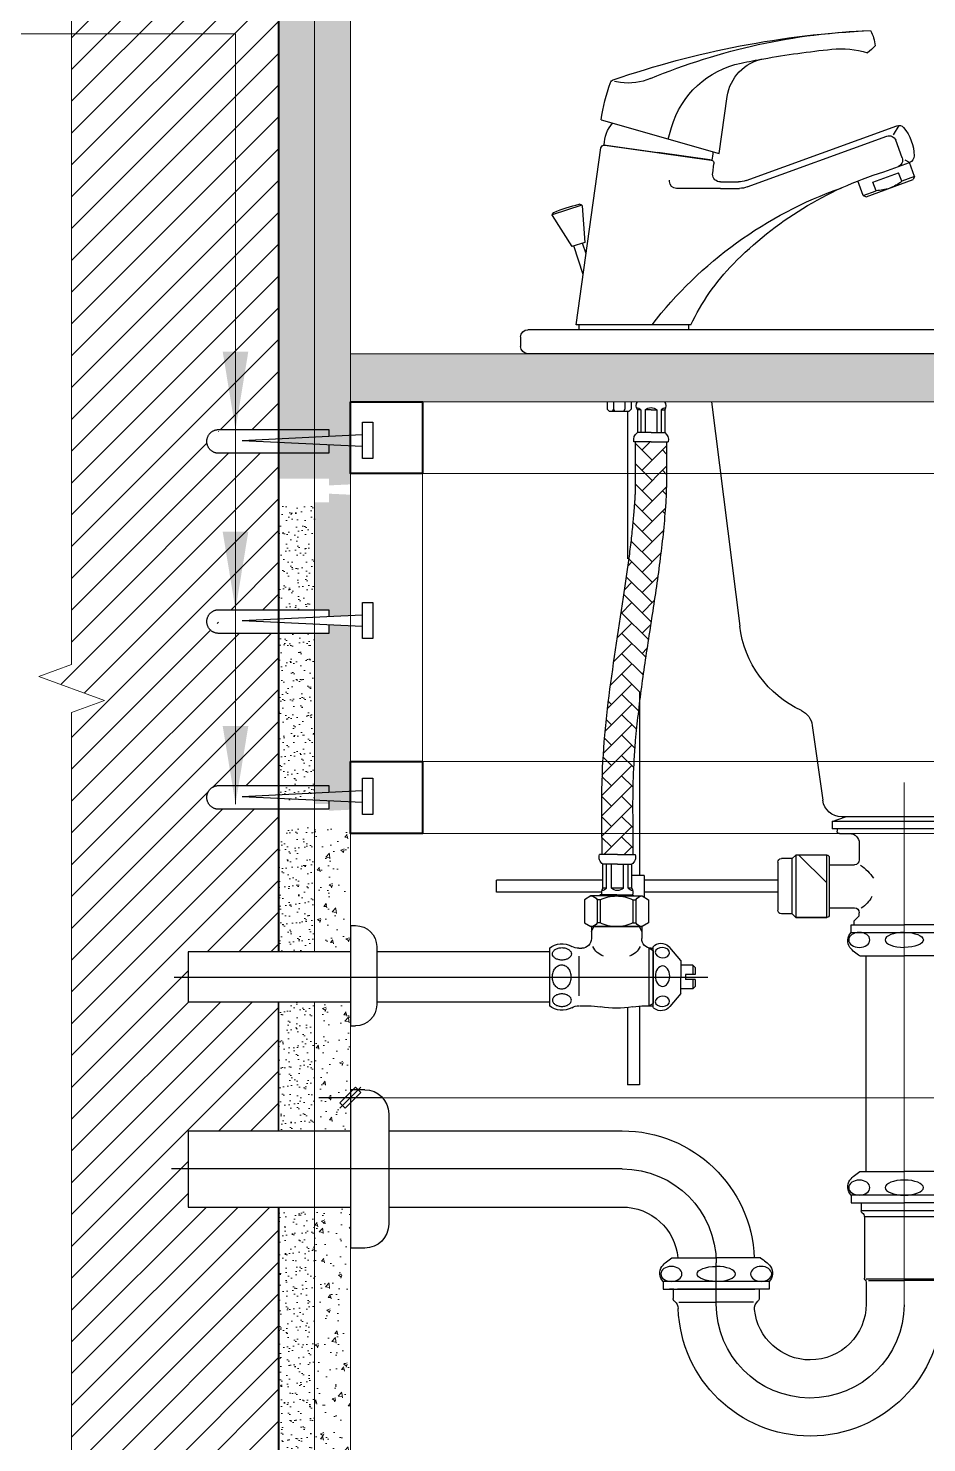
# Model space of a CAD drawing. Header units: millimetres. Extents: x 3293446 to 3468331, y 133678 to 182883.
# Drawn here: x 3459495 to 3461186, y 158085 to 160746 of the extents above; entities that cross this region are included whole.
import ezdxf

# ---------------------------------------------------------------- set-up
doc = ezdxf.new("R2010")
doc.units = ezdxf.units.MM
doc.header["$LTSCALE"] = 600
doc.header["$MEASUREMENT"] = 0
doc.header["$PDMODE"] = 32
doc.linetypes.add('HIDDEN', pattern=[0.375, 0.25, -0.125])
doc.layers.get('0').update_dxf_attribs({"lineweight": 0})
doc.layers.get('Defpoints').update_dxf_attribs({"lineweight": 0})
for name, color, linetype, lineweight in [('cat1', 30, 'Continuous', 40), ('CUA', 17, 'Continuous', 13), ('DCCD-DIM', 8, 'Continuous', 18), ('hatch1', 136, 'Continuous', 9), ('TUONG', 1, 'Continuous', 35), ('v THAY', 9, 'Continuous', 13), ('v TUONG', 1, 'Continuous', 40), ('v VATLIEU', 251, 'Continuous', 5), ('v-KICHTHUOC', 8, 'Continuous', 18), ('v-MANH', 147, 'Continuous', 5)]:
    doc.layers.add(name, color=color, linetype=linetype, lineweight=lineweight)
for name, color, linetype in [('DIM', 1, 'Continuous'), ('MANH', 147, 'Continuous'), ('v cuc manh1', 251, 'Continuous')]:
    doc.layers.add(name, color=color, linetype=linetype)
doc.styles.add('HOATBIF', font='hoatbif.shx', dxfattribs={"width": 0.8})
doc.styles.add('T1', font='Vnsimli.shx', dxfattribs={"width": 0.8})
doc.dimstyles.new('1-50(1-25)', dxfattribs={"dimscale": 50, "dimtxt": 2.5, "dimasz": 0.35, "dimexe": 0.5, "dimexo": 1, "dimgap": 0.8, "dimtad": 1, "dimdec": 0, "dimlfac": 0.25, "dimzin": 0, "dimdsep": 46, "dimtxsty": 'HOATBIF', "dimblk1": 'DOT', "dimblk2": 'DOT', "dimsah": 1, "dimcen": -1, "dimdle": 1, "dimclrd": 256, "dimclre": 256, "dimclrt": 4, "dimadec": 3, "dimazin": 2, "dimtfac": 0.333333, "dimtdec": 0, "dimtix": 1, "dimtmove": 2, "dimatfit": 3, "dimldrblk": 'DOT', "dimfxl": 1, "dimtvp": 0.833333, "dimtolj": 1, "dimtzin": 0, "dimarcsym": 0})
doc.dimstyles.new('D1-100$7', dxfattribs={"dimscale": 100, "dimtxt": 2.5, "dimasz": 2.7, "dimexe": 0.18, "dimexo": 0, "dimgap": 1, "dimtad": 1, "dimdec": 0, "dimrnd": 1, "dimzin": 0, "dimdsep": 46, "dimtxsty": 'T1', "dimblk2": 'LTT1', "dimsah": 1, "dimcen": 100, "dimclrd": 256, "dimclre": 256, "dimclrt": 7, "dimadec": 3, "dimazin": 0, "dimtfac": 1, "dimtdec": 0, "dimtix": 1, "dimtmove": 2, "dimatfit": 3, "dimfxl": 1, "dimtolj": 1, "dimtzin": 0, "dimarcsym": 0})
pattern_1 = [(50, (-4516986.553, 1045929.8), (57.3808146, -5.0201708), [6, -66]), (355, (-4516986.55, 1045929.8), (-11.1001067, 60.1753707), [4.8, -52.8]), (100.4514, (-4516981.77, 1045929.38), (46.28075054, 55.15516336), [5.0992152, -56.09136896]), (46.1842, (-4516986.55, 1045945.8), (85.3792839, -13.2415211), [9, -99]), (96.6356, (-4516979.44, 1045944.695), (74.7730164, 77.9294297), [7.648823, -84.13704]), (351.1842, (-4516986.55, 1045945.8), (74.7729556, 77.929488), [7.2, -79.2]), (21, (-4516978.553, 1045941.8), (47.75256417, -32.20951125), [6, -66]), (326, (-4516978.55, 1045941.8), (19.46522655, 58.0120036), [4.8, -52.8]), (71.4514, (-4516974.573, 1045939.115), (67.2178103, 25.80243974), [5.0992152, -56.09136896]), (37.5, (-4516986.553, 1045929.799), (0.972788425, 26.63150831), [0, -52.16, 0, -53.6, 0, -53]), (7.5, (-4516986.553, 1045929.8), (21.045563, 31.55293695), [0, -30.56, 0, -50.96, 0, -20.2]), (327.5, (-4517004.393, 1045929.8), (42.70579489, -1.80438974), [0, -20, 0, -62.4, 0, -82.8]), (317.5, (-4517012.393, 1045929.8), (46.65489355, 8.0083986), [0, -26, 0, -41.44, 0, -58.8])]
pattern_2 = [(50, (476881.39, 3938.456), (57.3808146, -5.020171), [6, -66]), (355, (476881.39, 3938.456), (-11.100107, 60.175371), [4.8, -52.8]), (100.4514, (476886.174, 3938.04), (46.2807505, 55.1551634), [5.099215, -56.091369]), (46.1842, (476881.39, 3954.456), (85.379284, -13.241521), [9, -99]), (96.6356, (476888.51, 3953.35), (74.773016, 77.92943), [7.648823, -84.13704]), (351.1842, (476881.39, 3954.46), (74.772956, 77.929488), [7.2, -79.2]), (21, (476889.39, 3950.456), (47.752564, -32.2095113), [6, -66]), (326, (476889.39, 3950.456), (19.4652266, 58.0120036), [4.8, -52.8]), (71.4514, (476893.37, 3947.77), (67.21781, 25.80244), [5.099215, -56.091369]), (37.5, (476881.392, 3938.456), (0.9727884, 26.6315083), [0, -52.16, 0, -53.6, 0, -53]), (7.5, (476881.392, 3938.456), (21.045563, 31.552937), [0, -30.56, 0, -50.96, 0, -20.2]), (327.5, (476863.552, 3938.456), (42.7057949, -1.8043897), [0, -20, 0, -62.4, 0, -82.8]), (317.5, (476855.55, 3938.456), (46.6548935, 8.0083986), [0, -26, 0, -41.44, 0, -58.8])]
pattern_3 = [(37.5, (476525.677, 3818.456), (-0.7559203, 23.1218852), [0, -18.24, 0, -20.4, 0, -19.5]), (7.5, (476525.677, 3818.456), (21.2373205, 33.8657528), [0, -9.84, 0, -16.44, 0, -6.3]), (327.5, (476510.917, 3818.456), (37.3697023, 0.06790864), [0, -6, 0, -21.6, 0, -28.2]), (317.5, (476510.917, 3818.456), (36.0735193, 10.5321068), [0, -3, 0, -14.16, 0, -16.2])]

# ---------------------------------------------------------------- blocks, each defined once
blk = doc.blocks.new('LTT1')
at = {"layer": 'DCCD-DIM'}
for p, q in [((0, -1), (0, 1)), ((-1.5, 0), (1.5, 0))]:
    blk.add_line(p, q, dxfattribs=at)
at = {"layer": 'DCCD-DIM', "const_width": 0.25}
blk.add_lwpolyline([(-0.53, -0.53), (0.53, 0.53)], dxfattribs=at)
blk = doc.blocks.new('VitBatKhuonCuaNhom')
at = {"layer": 'v cuc manh1', "linetype": 'HIDDEN', "ltscale": 10}
for p, q in [((-24.5, 7.17), (-85.78, 7.17)), ((-72.66, 0), (-5.96, 3.19)), ((-72.66, 0), (-5.96, -3.19)), ((-24.5, 2.3), (-24.5, 7.17)), ((-85.78, -6.01), (-24.5, -6.01)), ((-24.5, -6.01), (-24.5, -2.3))]:
    blk.add_line(p, q, dxfattribs=at)
blk.add_lwpolyline([(0, -10.08), (0, 10.08), (-5.88, 10.08), (-5.88, -10.08)], close=True, dxfattribs=at)
blk.add_arc((-85.78, 0.58), 6.59, 90, 270, dxfattribs=at)
blk = doc.blocks.new('JJ')
at = {"layer": 'v cuc manh1', "ltscale": 0.75}
h = blk.add_hatch(dxfattribs=at)
h.set_pattern_fill('_U', color=256, scale=20, angle=45, style=0, pattern_type=0)
h.set_pattern_definition([(135, (193258.4, 26925.29), (70.7107, 70.7107), [])])
h.paths.add_polyline_path([(184929.9, 33512.4), (184864.9, 33512.4), (184864.9, 33382.4), (184929.9, 33382.4)])
at = {"layer": 'MANH', "linetype": 'Continuous', "ltscale": 10}
blk.add_line((183568.6, 33258.2), (184681.3, 33258.2), dxfattribs=at)
for points in [[(184503.1, 32858.2), (183563, 32858.2)], [(184699.1, 32576.8), (184699.1, 32662.2)]]:
    blk.add_lwpolyline(points, dxfattribs=at)
blk.add_open_spline([(184503.1, 32858.2), (184611.4, 32858.2), (184699.1, 32770.4), (184699.1, 32662.2)], degree=3, dxfattribs=at)
blk.add_open_spline([(185091.1, 32575.3), (185090.3, 32467.1), (185001.9, 32380), (184893.6, 32380.8), (184786, 32381.6), (184699.1, 32469.1), (184699.1, 32576.8)], degree=3, knots=[0, 0, 0, 0, 1, 1, 1, 2, 2, 2, 2], dxfattribs=at)
at = {"layer": 'TUONG'}
blk.add_line((183786.2, 33205.7), (183786.2, 32937.6), dxfattribs=at)
at = {"layer": 'v cuc manh1', "ltscale": 0.75}
for p, q in [((184499.4, 35122.5), (184487.2, 35124.2)), ((184705.3, 34974.2), (184722, 35093)), ((184459.1, 35044.8), (184705.3, 34974.2)), ((184599.1, 35004.6), (184606, 35028.8)), ((184761.6, 34918), (185076, 35032.4)), ((185079.7, 35032.9), (185068.1, 35013.2)), ((184464.7, 34992.3), (184577.6, 34976.5)), ((184466.8, 34992), (184688.4, 34960.9)), ((184763.9, 34904.7), (185055.1, 35010.7)), ((185086.8, 34965.4), (185073.4, 35002.1)), ((184406.9, 34617.3), (184458.7, 34986)), ((184690.5, 34960.6), (184577.6, 34976.5)), ((184691.7, 34933.5), (184694.4, 34952.8)), ((185025.8, 34914.9), (185079.5, 34934.4)), ((185048.4, 34936.3), (185102.5, 34955.9)), ((185086, 34916.5), (185079.5, 34934.4)), ((185102.5, 34955.9), (185093.3, 34960.5)), ((185112.8, 34926.3), (185102.1, 34955.8)), ((184602, 34916.1), (184602, 34918.7)), ((184707.8, 34901.8), (184616.3, 34901.8)), ((184707.8, 34915.1), (184745.3, 34915.1)), ((184707.8, 34901.8), (184747.6, 34901.8)), ((185005.5, 34887.2), (184994.5, 34917.3)), ((185011.6, 34884.4), (185110, 34920.2)), ((185032.3, 34897), (185025.8, 34914.9)), ((185112.8, 34926.3), (185086, 34916.5)), ((185112.8, 34926.3), (185110, 34920.2)), ((185005.5, 34887.2), (185032.3, 34897)), ((185005.5, 34887.2), (185011.6, 34884.4)), ((184418.9, 34867.1), (184357, 34847)), ((184357.3, 34845.3), (184397.9, 34780.5)), ((184357.6, 34848.2), (184360.5, 34851.4)), ((184417.8, 34867.7), (184413.5, 34868.6)), ((184419.7, 34865.6), (184425, 34789.3)), ((184425, 34789.3), (184397.9, 34780.5)), ((184427.7, 34765.4), (184420.4, 34787.8)), ((184421.7, 34722.6), (184402.4, 34782)), ((186321.2, 34607.2), (184306.2, 34607.2)), ((184646.1, 34617.3), (184406.9, 34617.3)), ((184412.8, 34617.3), (184412.8, 34607.2)), ((184641.4, 34607.2), (184412.8, 34607.2)), ((184637.5, 34617.3), (184426.4, 34617.3)), ((184641.4, 34617.3), (184641.4, 34607.2)), ((184291.2, 34592.2), (184291.2, 34572.2)), ((186321.2, 34557.2), (184306.2, 34557.2)), ((184471.9, 34457.2), (184471.9, 34441.8)), ((184471.9, 34441.8), (184476.7, 34437)), ((184516.7, 34437), (184476.7, 34437)), ((184484.8, 34441.8), (184482, 34437)), ((184484.8, 34457.2), (184484.8, 34441.8)), ((184484.8, 34441.8), (184487.5, 34437)), ((184508.6, 34441.8), (184505.8, 34437)), ((184508.6, 34457.2), (184508.6, 34441.8)), ((184514, 34437), (184514, 34129.6)), ((184521.4, 34441.8), (184516.7, 34437)), ((184521.4, 34457.2), (184521.4, 34441.8)), ((184541.8, 34440.3), (184534.6, 34440.3)), ((184534.6, 34440.3), (184534.6, 34392.7)), ((184541.8, 34440.3), (184541.8, 34392.7)), ((184563.1, 34440.3), (184551.2, 34440.3)), ((184551.2, 34440.3), (184551.2, 34392.7)), ((184563.1, 34440.3), (184575, 34440.3)), ((184575, 34440.3), (184575, 34392.7)), ((184584.5, 34440.3), (184591.6, 34440.3)), ((184584.5, 34440.3), (184584.5, 34392.7)), ((184591.6, 34440.3), (184591.6, 34392.7)), ((184689.5, 34457.2), (184748, 33989.7)), ((184563.1, 34373.7), (184527.5, 34373.7)), ((184563.1, 34392.7), (184534.6, 34392.7)), ((184544.4, 34356.6), (184561.5, 34373.7)), ((184563.1, 34392.7), (184591.6, 34392.7)), ((184563.1, 34373.7), (184598.7, 34373.7)), ((184565.6, 34335.4), (184530.4, 34370.5)), ((184544.4, 34314.2), (184595.4, 34365.2)), ((184595.3, 34348.1), (184586.8, 34356.6)), ((184565.6, 34292.9), (184530.2, 34328.3)), ((184544.4, 34271.7), (184595.2, 34322.6)), ((184595.2, 34305.7), (184586.8, 34314.2)), ((184565.6, 34250.5), (184530.1, 34286)), ((184544.4, 34229.3), (184595.1, 34280)), ((184594.8, 34263.7), (184586.8, 34271.7)), ((184565.6, 34208.1), (184528.6, 34245)), ((184544.4, 34186.9), (184593.1, 34235.6)), ((184592.2, 34223.9), (184586.8, 34229.3)), ((184565.6, 34165.7), (184525.3, 34205.9)), ((184520.8, 34163.3), (184523.1, 34165.7)), ((184565.6, 34123.2), (184521.3, 34167.5)), ((184544.4, 34144.4), (184589, 34189.1)), ((184588.6, 34185.1), (184586.8, 34186.9)), ((184544.4, 34102), (184583.6, 34141.3)), ((184514.6, 34114.7), (184523.1, 34123.2)), ((184565.6, 34080.8), (184516.6, 34129.7)), ((184507.6, 34065.3), (184523.1, 34080.8)), ((184565.6, 34038.4), (184511.5, 34092.4)), ((184544.4, 34059.6), (184577.2, 34092.4)), ((184563.2, 33998.3), (184506.1, 34055.4)), ((184500.1, 34015.3), (184523.1, 34038.4)), ((184544.4, 34017.2), (184570, 34042.8)), ((184492.4, 33965.2), (184523.1, 33996)), ((184557.6, 33961.5), (184501.9, 34017.2)), ((184544.4, 33974.7), (184562.4, 33992.8)), ((184552, 33924.7), (184501.9, 33974.7)), ((184484.9, 33915.3), (184523.1, 33953.5)), ((184546.6, 33887.7), (184501.9, 33932.3)), ((184544.4, 33932.3), (184554.7, 33942.7)), ((184477.9, 33865.9), (184523.1, 33911.1)), ((184480.7, 33868.7), (184478.6, 33870.8)), ((184541.5, 33850.4), (184501.9, 33889.9)), ((184544.4, 33889.9), (184547.3, 33892.9)), ((184471.9, 33817.4), (184523.1, 33868.7)), ((184536.7, 33812.7), (184501.9, 33847.5)), ((184539, 33851.5), (184539, 33469.7)), ((184466.9, 33770), (184523.1, 33826.2)), ((184480.7, 33826.2), (184473.7, 33833.2)), ((184463.2, 33723.9), (184523.1, 33783.8)), ((184480.7, 33783.8), (184469.4, 33795.2)), ((184532.6, 33774.4), (184501.9, 33805)), ((184899.4, 33782.7), (184921.3, 33626.6)), ((184480.7, 33741.4), (184465.7, 33756.5)), ((184529.2, 33735.4), (184501.9, 33762.6)), ((184460.9, 33679.2), (184523.1, 33741.4)), ((184460, 33635.8), (184523.1, 33699)), ((184480.7, 33699), (184462.7, 33716.9)), ((184526.7, 33695.5), (184501.9, 33720.2)), ((184480.7, 33656.5), (184460.8, 33676.4)), ((184525.3, 33654.4), (184501.9, 33677.8)), ((184459.9, 33593.3), (184523.1, 33656.5)), ((184480.7, 33614.1), (184459.9, 33634.9)), ((184524.8, 33612.4), (184501.9, 33635.3)), ((184460.2, 33551.2), (184523.1, 33614.1)), ((184480.7, 33571.7), (184459.9, 33592.5)), ((184525.1, 33569.8), (184501.9, 33592.9)), ((184941.2, 33582.2), (184968.7, 33592.2)), ((184941.2, 33582.2), (184941.2, 33567.2)), ((185241.2, 33582.2), (184941.2, 33582.2)), ((185221.4, 33592.2), (184960.9, 33592.2)), ((185213.7, 33592.2), (184968.7, 33592.2)), ((184480.7, 33529.3), (184460.2, 33549.8)), ((184464.8, 33513.3), (184523.1, 33571.7)), ((184525.3, 33527.1), (184501.9, 33550.5)), ((185241.2, 33567.2), (184941.2, 33567.2)), ((184951.2, 33567.2), (184951.2, 33562.2)), ((185231.2, 33567.2), (184951.2, 33567.2)), ((184956.2, 33557.2), (184977.4, 33557.2)), ((184507.2, 33513.3), (184523.1, 33529.3)), ((184997.4, 33537.2), (184997.4, 33502.2)), ((184492.9, 33513.3), (184455.4, 33513.3)), ((184492.9, 33513.3), (184455.4, 33513.3)), ((184492.9, 33493.3), (184462.9, 33493.3)), ((184462.9, 33443.2), (184462.9, 33493.3)), ((184470.4, 33443.2), (184470.4, 33493.3)), ((184480.4, 33443.2), (184480.4, 33493.3)), ((184492.9, 33513.3), (184530.4, 33513.3)), ((184492.9, 33513.3), (184530.4, 33513.3)), ((184492.9, 33493.3), (184522.9, 33493.3)), ((184505.4, 33443.2), (184505.4, 33493.3)), ((184515.4, 33443.2), (184515.4, 33493.3)), ((184522.9, 33443.2), (184522.9, 33493.3)), ((184827.4, 33497.4), (184827.4, 33397.4)), ((184857.4, 33504.9), (184834.9, 33504.9)), ((184864.9, 33512.4), (184857.4, 33504.9)), ((184857.4, 33389.9), (184857.4, 33504.9)), ((184929.9, 33512.4), (184864.9, 33512.4)), ((184864.9, 33512.4), (184864.9, 33382.4)), ((184929.9, 33512.4), (184864.9, 33512.4)), ((184864.9, 33512.4), (184864.9, 33382.4)), ((184929.9, 33382.4), (184929.9, 33512.4)), ((184929.9, 33382.4), (184929.9, 33512.4)), ((184934.9, 33507.4), (184934.9, 33443.4)), ((184934.9, 33492.2), (184987.4, 33492.2)), ((184462.9, 33459.7), (184241.2, 33459.7)), ((184241.2, 33434.7), (184241.2, 33459.7)), ((184549, 33469.7), (184522.9, 33469.7)), ((184549, 33469.7), (184549, 33424.7)), ((184827.4, 33459.7), (184549, 33459.7)), ((184460.2, 33434.7), (184241.2, 33434.7)), ((184456.9, 33429.2), (184455.2, 33427.1)), ((184491.8, 33429.2), (184456.9, 33429.2)), ((184462.9, 33443.2), (184462.9, 33444.8)), ((184470.4, 33443.2), (184462.9, 33443.2)), ((184492.9, 33443.2), (184480.4, 33443.2)), ((184505.4, 33443.2), (184480.4, 33443.2)), ((184490.6, 33429.2), (184525.5, 33429.2)), ((184522.9, 33443.2), (184515.4, 33443.2)), ((184525.5, 33429.2), (184527.2, 33427.1)), ((184827.4, 33434.7), (184549, 33434.7)), ((184934.9, 33443.4), (184934.9, 33387.4)), ((184437.5, 33427.1), (184424.2, 33419.1)), ((184424.2, 33419.1), (184424.2, 33371.2)), ((184491.2, 33427.1), (184437.5, 33427.1)), ((184450.8, 33419.1), (184450.8, 33371.2)), ((184457.4, 33419.1), (184450.8, 33419.1)), ((184457.4, 33419.1), (184457.4, 33371.2)), ((184491.2, 33427.1), (184544.9, 33427.1)), ((184524.9, 33419.1), (184524.9, 33371.2)), ((184524.9, 33419.1), (184531.6, 33419.1)), ((184531.6, 33419.1), (184531.6, 33371.2)), ((184544.9, 33427.1), (184558.2, 33419.1)), ((184558.2, 33419.1), (184558.2, 33371.2)), ((184934.9, 33402.2), (184987.4, 33402.2)), ((184424.2, 33371.2), (184437.5, 33363.2)), ((184424.2, 33371.2), (184437.5, 33363.2)), ((184457.4, 33371.2), (184450.8, 33371.2)), ((184524.9, 33371.2), (184531.6, 33371.2)), ((184558.2, 33371.2), (184544.9, 33363.2)), ((184857.4, 33389.9), (184834.9, 33389.9)), ((184864.9, 33382.4), (184857.4, 33389.9)), ((184929.9, 33382.4), (184864.9, 33382.4)), ((184864.9, 33382.4), (184929.9, 33382.4)), ((184986.2, 33374.7), (184997.4, 33385.9)), ((184986.2, 33374.7), (184986.2, 33367.2)), ((184997.4, 33385.9), (184997.4, 33392.2)), ((183936.2, 33365.4), (183947.2, 33365.4)), ((183936.2, 33365.4), (183936.2, 33156.5)), ((184491.2, 33363.2), (184437.5, 33363.2)), ((184438.7, 33353.2), (184443.7, 33363.2)), ((184438.7, 33363.2), (184438.7, 33338.2)), ((184539.8, 33363.2), (184442.5, 33363.2)), ((184443.7, 33363.2), (184538.7, 33363.2)), ((184491.2, 33363.2), (184544.9, 33363.2)), ((184538.7, 33363.2), (184543.7, 33353.2)), ((184543.7, 33363.2), (184543.7, 33338.2)), ((184980.7, 33367.2), (185091.2, 33367.2)), ((184980.7, 33351.2), (184980.7, 33367.2)), ((184980.7, 33351.2), (185201.7, 33351.2)), ((185201.7, 33367.2), (185091.2, 33367.2)), ((183936.2, 33310.7), (183597.8, 33310.7)), ((183597.8, 33310.7), (183597.8, 33205.7)), ((183991.2, 33321.5), (183991.2, 33200.5)), ((184351.2, 33310.7), (183991.2, 33310.7)), ((184351.2, 33318.2), (184351.2, 33198.2)), ((184412.8, 33318.2), (184418.7, 33318.2)), ((184558.7, 33318.8), (184567.3, 33313.2)), ((184558.7, 33318.8), (184558.7, 33198.2)), ((184563.7, 33318.2), (184567.3, 33318.2)), ((184567.3, 33195.2), (184567.3, 33321.2)), ((184567.3, 33313.2), (184567.3, 33203.2)), ((184625.1, 33292.3), (184602.4, 33319.6)), ((184412.8, 33301.4), (184412.8, 33219.1)), ((184625.1, 33292.3), (184625.1, 33258.2)), ((184650.1, 33283.2), (184625.1, 33283.2)), ((184650.1, 33283.2), (184650.1, 33263.2)), ((184655.1, 33278.3), (184650.1, 33283.2)), ((184998.7, 33302.2), (185091.2, 33302.2)), ((185011.8, 32852.6), (185011.8, 33302.2)), ((185183.7, 33302.2), (185091.2, 33302.2)), ((184625.1, 33224.1), (184625.1, 33258.2)), ((184655.1, 33263.2), (184635.1, 33263.2)), ((184635.1, 33263.2), (184635.1, 33253.2)), ((184655.1, 33253.2), (184635.1, 33253.2)), ((184650.1, 33253.2), (184650.1, 33233.3)), ((184655.1, 33278.3), (184655.1, 33263.2)), ((184655.1, 33253.2), (184655.1, 33238.3)), ((184625.1, 33224.1), (184602.4, 33196.8)), ((184650.1, 33233.3), (184625.1, 33233.3)), ((184655.1, 33238.3), (184650.1, 33233.3)), ((183936.2, 33205.7), (183597.8, 33205.7)), ((184351.2, 33205.7), (183991.2, 33205.7)), ((184413.8, 33198.2), (184432.2, 33198.2)), ((184514, 33194.5), (184514, 33033.2)), ((184539, 33197.8), (184539, 33033.2)), ((184550.1, 33198.2), (184567.3, 33198.2)), ((184558.7, 33198.2), (184567.3, 33203.2)), ((183936.2, 33156.5), (183947.2, 33156.5)), ((183966.2, 33023.2), (183936.2, 33023.2)), ((183936.2, 33023.2), (183936.2, 32858.2)), ((184539, 33033.2), (184514, 33033.2)), ((184016.2, 32973.2), (184016.2, 32858.2)), ((183597.8, 32937.6), (183597.8, 32778.8)), ((183597.8, 32937.6), (183936.2, 32937.6)), ((183936.2, 32937.6), (183936.2, 32858.2)), ((184016.2, 32937.6), (184503.1, 32937.6)), ((183936.2, 32858.2), (183936.2, 32693.2)), ((184016.2, 32858.2), (184016.2, 32743.2)), ((184998.7, 32852.6), (185091.2, 32852.6)), ((185183.7, 32852.6), (185091.2, 32852.6)), ((184980.6, 32787.6), (185001.4, 32787.6)), ((184980.7, 32803.6), (184980.7, 32787.6)), ((185201.7, 32803.6), (184980.7, 32803.6)), ((184980.7, 32787.6), (185091.2, 32787.6)), ((185001.4, 32787.6), (185001.4, 32770.8)), ((185201.7, 32787.6), (185091.2, 32787.6)), ((183597.8, 32778.8), (183936.2, 32778.8)), ((184016.2, 32778.8), (184503.1, 32778.8)), ((185180.9, 32770.8), (185001.4, 32770.8)), ((185174.1, 32758.3), (185008.1, 32758.3)), ((185008.1, 32758.3), (185008.1, 32630.8)), ((183966.2, 32693.2), (183936.2, 32693.2)), ((184606.6, 32672.7), (184699.1, 32672.7)), ((184791.6, 32672.7), (184699.1, 32672.7)), ((184809.6, 32623.7), (184588.6, 32623.7)), ((184588.6, 32623.7), (184588.6, 32607.7)), ((184588.6, 32607.7), (184699.1, 32607.7)), ((184588.6, 32607.7), (184609.3, 32607.7)), ((184611, 32607.8), (184601.8, 32607.8)), ((184609.4, 32605.3), (184609.4, 32588.3)), ((184699.1, 32607.8), (184618.5, 32607.8)), ((184699.1, 32607.8), (184779.7, 32607.8)), ((184809.6, 32607.7), (184699.1, 32607.7)), ((184788.9, 32605.3), (184788.9, 32588.3)), ((184809.6, 32623.7), (184809.6, 32607.7)), ((185011.8, 32629.4), (185170.6, 32629.4)), ((185011.8, 32622), (185011.8, 32576.8)), ((185016.8, 32625.8), (185091.1, 32625.8)), ((185165.5, 32625.8), (185091.1, 32625.8)), ((184621.4, 32580.8), (184699.1, 32580.8)), ((184776.8, 32580.8), (184699.1, 32580.8))]:
    blk.add_line(p, q, dxfattribs=at)
at = {"layer": 'v cuc manh1', "ltscale": 0.75, "extrusion": (0, 0, -1)}
for centre, major_axis, ratio, start_param, end_param in [((184997.5, 33335.5), (22, 0), 0.713057, 3.141593, 9.424778), ((184587, 33309), (-15, 0.8), 0.710239, 1.570796326795646, 7.853981633975232), ((184997.5, 32819.3), (22, 0), 0.713057, 3.141593, 9.424778), ((185091.2, 32819.3), (-40, 0), 0.393188, 1.570796326796946, 7.85398163397653), ((184792.8, 32639.4), (22, 0), 0.713057, -1.570796, 4.712389)]:
    blk.add_ellipse(centre, major_axis=major_axis, ratio=ratio, start_param=start_param, end_param=end_param, dxfattribs=at)
for centre, major_axis, ratio in [((184587.2, 33259.9), (0, 21.4), 0.703138), ((184587, 33207.4), (15, 0.8), 0.709647), ((184605.5, 32639.4), (-22, 0), 0.712779)]:
    blk.add_ellipse(centre, major_axis=major_axis, ratio=ratio, dxfattribs=at)
at = {"layer": 'v cuc manh1', "ltscale": 0.75}
for points in [[(184484.4, 35127.9), (184657.4, 35187.7), (184838, 35222.4), (185020.8, 35230.7)], [(184561.8, 35130.5), (184707.5, 35191.3), (184863, 35225.3), (185020.8, 35230.7)], [(185020.8, 35230.7), (185026.4, 35220.9), (185029.6, 35209.9), (185030.3, 35198.6)], [(185030.3, 35198.6), (185025.5, 35193.4), (185020.1, 35188.6), (185014.3, 35184.5)], [(184722, 35093), (184727.6, 35133), (184758.3, 35164.8), (184798.1, 35171.9)], [(184751, 35162.9), (184766.7, 35166.1), (184782.3, 35169.1), (184798.1, 35171.9)], [(184798.1, 35171.9), (184845.2, 35180.3), (184892.6, 35186.9), (184940.1, 35191.7)], [(184940.1, 35191.7), (184965.1, 35194.2), (184990.3, 35191.8), (185014.3, 35184.5)], [(184606, 35028.8), (184625.6, 35097), (184681.5, 35148.7), (184751, 35162.9)], [(184459.1, 35044.8), (184462.9, 35071.2), (184469.4, 35097.1), (184478.6, 35122.2)], [(184478.6, 35122.2), (184479.6, 35124.9), (184481.7, 35127), (184484.4, 35127.9)], [(184561.8, 35130.5), (184542.1, 35122.3), (184520.6, 35119.6), (184499.4, 35122.5)], [(184465.4, 34992.2), (184465.7, 35009.1), (184471.9, 35025.2), (184483, 35037.9)], [(185076, 35032.4), (185081, 35034.2), (185086.5, 35032.7), (185089.9, 35028.7)], [(185089.9, 35028.7), (185103.7, 35012.1), (185111.5, 34991.2), (185111.9, 34969.6)], [(184458.7, 34986), (184459.3, 34989.9), (184462.9, 34992.6), (184466.8, 34992)], [(185055.1, 35010.7), (185062.6, 35013.3), (185070.7, 35009.5), (185073.4, 35002.1)], [(184688.4, 34960.9), (184692.3, 34960.3), (184695, 34956.7), (184694.4, 34952.8)], [(184692.2, 34977.9), (184692.1, 34972.1), (184691.3, 34966.3), (184689.8, 34960.7)], [(185086.8, 34965.4), (185089.5, 34958), (185085.7, 34949.8), (185078.3, 34947.1)], [(185111.9, 34969.6), (185112, 34963.5), (185108.2, 34958), (185102.5, 34955.9)], [(184734.8, 34744.4), (184821.7, 34833.5), (184929.5, 34899.5), (185048.4, 34936.3)], [(184565.2, 34617.3), (184666.3, 34748.4), (184803.2, 34847.4), (184959.4, 34902.4)], [(184616.3, 34901.8), (184608.4, 34901.8), (184602, 34908.2), (184602, 34916.1)], [(184761.6, 34918), (184756.3, 34916.1), (184750.8, 34915.1), (184745.3, 34915.1)], [(184763.9, 34904.7), (184758.7, 34902.8), (184753.2, 34901.8), (184747.6, 34901.8)], [(185060.8, 34902.3), (185051.6, 34899), (185042, 34897.2), (185032.3, 34897)], [(185086, 34916.5), (185078.4, 34910.4), (185069.9, 34905.6), (185060.8, 34902.3)], [(184357.3, 34845.3), (184356.8, 34846.2), (184356.9, 34847.4), (184357.6, 34848.2)], [(184360.5, 34851.4), (184377.4, 34859.2), (184395.2, 34865), (184413.5, 34868.6)], [(184417.8, 34867.7), (184418.8, 34867.5), (184419.6, 34866.6), (184419.7, 34865.6)], [(184646.1, 34617.3), (184668.5, 34664.2), (184698.5, 34707.1), (184734.8, 34744.4)], [(184291.2, 34592.2), (184291.2, 34600.5), (184297.9, 34607.2), (184306.2, 34607.2)], [(184306.2, 34557.2), (184297.9, 34557.2), (184291.2, 34563.9), (184291.2, 34572.2)], [(184534.6, 34440.3), (184531, 34445.5), (184531.3, 34452.4), (184535.1, 34457.2)], [(184532.3, 34445), (184535.9, 34444.6), (184539.3, 34442.9), (184541.8, 34440.3)], [(184551.2, 34440.3), (184554.6, 34443.1), (184558.7, 34444.8), (184563.1, 34445)], [(184563.1, 34445), (184567.5, 34444.8), (184571.6, 34443.1), (184575, 34440.3)], [(184584.5, 34440.3), (184587, 34442.9), (184590.3, 34444.6), (184593.9, 34445)], [(184591.1, 34457.2), (184594.9, 34452.4), (184595.2, 34445.5), (184591.6, 34440.3)], [(184527.5, 34373.7), (184525.6, 34380.9), (184528.5, 34388.6), (184534.6, 34392.7)], [(184591.6, 34392.7), (184597.7, 34388.6), (184600.6, 34380.9), (184598.7, 34373.7)], [(184876.6, 33813.4), (184806.2, 33846.1), (184757.6, 33912.7), (184748, 33989.7)], [(184876.6, 33813.4), (184888.9, 33807.7), (184897.5, 33796.2), (184899.4, 33782.7)], [(184960.9, 33592.2), (184941, 33592.2), (184924.1, 33606.9), (184921.3, 33626.6)], [(184956.2, 33557.2), (184953.4, 33557.2), (184951.2, 33559.4), (184951.2, 33562.2)], [(184977.4, 33557.2), (184988.5, 33557.2), (184997.4, 33548.2), (184997.4, 33537.2)], [(184462.9, 33493.3), (184456.4, 33497.7), (184453.4, 33505.7), (184455.4, 33513.3)], [(184530.4, 33513.3), (184532.4, 33505.7), (184529.4, 33497.7), (184522.9, 33493.3)], [(184827.4, 33497.4), (184827.4, 33501.5), (184830.8, 33504.9), (184834.9, 33504.9)], [(184929.9, 33512.4), (184932.7, 33512.4), (184934.9, 33510.2), (184934.9, 33507.4)], [(184997.4, 33502.2), (184997.4, 33496.7), (184992.9, 33492.2), (184987.4, 33492.2)], [(184999.8, 33491.2), (185010.8, 33484.2), (185020.1, 33474.9), (185027.1, 33463.9)], [(184461.2, 33429.2), (184459.4, 33433.9), (184460.1, 33439.1), (184462.9, 33443.2)], [(184470.4, 33443.2), (184467.8, 33440.4), (184464.2, 33438.7), (184460.4, 33438.2)], [(184492.9, 33438.2), (184488.3, 33438.4), (184483.9, 33440.2), (184480.4, 33443.2)], [(184505.4, 33443.2), (184501.9, 33440.2), (184497.5, 33438.4), (184492.9, 33438.2)], [(184525.4, 33438.2), (184521.6, 33438.7), (184518.1, 33440.4), (184515.4, 33443.2)], [(184522.9, 33443.2), (184525.8, 33439.1), (184526.4, 33433.9), (184524.6, 33429.2)], [(184437.5, 33427.1), (184443, 33427.1), (184448.2, 33424), (184450.8, 33419.1)], [(184457.4, 33419.1), (184467.9, 33424.3), (184479.5, 33427.1), (184491.2, 33427.1)], [(184491.2, 33427.1), (184502.9, 33427.1), (184514.5, 33424.3), (184524.9, 33419.1)], [(184531.6, 33419.1), (184534.2, 33424), (184539.3, 33427.1), (184544.9, 33427.1)], [(184987.4, 33402.2), (184992.9, 33402.2), (184997.4, 33397.7), (184997.4, 33392.2)], [(185023.7, 33425.7), (185018.5, 33415.9), (185010.9, 33407.5), (185001.6, 33401.5)], [(184450.8, 33371.2), (184448.2, 33366.3), (184443, 33363.2), (184437.5, 33363.2)], [(184491.2, 33363.2), (184479.5, 33363.2), (184467.9, 33365.9), (184457.4, 33371.2)], [(184524.9, 33371.2), (184514.5, 33365.9), (184502.9, 33363.2), (184491.2, 33363.2)], [(184544.9, 33363.2), (184539.3, 33363.2), (184534.2, 33366.3), (184531.6, 33371.2)], [(184834.9, 33389.9), (184830.8, 33389.9), (184827.4, 33393.2), (184827.4, 33397.4)], [(184934.9, 33387.4), (184934.9, 33384.6), (184932.7, 33382.4), (184929.9, 33382.4)], [(183947.2, 33365.4), (183971.5, 33365.4), (183991.2, 33345.8), (183991.2, 33321.5)], [(184978, 33319.8), (184971.3, 33329.6), (184972.5, 33342.7), (184980.7, 33351.2)], [(184351.2, 33318.2), (184364.5, 33329.1), (184383, 33330.6), (184398, 33322.1)], [(184412.8, 33318.2), (184407.6, 33318.2), (184402.5, 33319.6), (184398, 33322.1)], [(184438.7, 33338.2), (184438.7, 33327.2), (184429.7, 33318.2), (184418.7, 33318.2)], [(184464.2, 33301.7), (184454.4, 33305.2), (184446.4, 33312.4), (184441.7, 33321.7)], [(184540.6, 33321.7), (184536, 33312.4), (184527.9, 33305.2), (184518.2, 33301.7)], [(184563.7, 33318.2), (184552.6, 33318.2), (184543.7, 33327.2), (184543.7, 33338.2)], [(184998.7, 33302.2), (184990.8, 33306.8), (184983.8, 33312.7), (184978, 33319.8)], [(183991.2, 33200.5), (183991.2, 33176.2), (183971.5, 33156.5), (183947.2, 33156.5)], [(184398, 33194.3), (184383, 33185.8), (184364.5, 33187.4), (184351.2, 33198.2)], [(184398, 33194.3), (184402.5, 33196.8), (184407.6, 33198.2), (184412.8, 33198.2)], [(184432.2, 33198.2), (184440.7, 33198.2), (184449.2, 33197.5), (184457.5, 33196.1)], [(184524.9, 33196.1), (184502.6, 33192.3), (184479.8, 33192.3), (184457.5, 33196.1)], [(184524.9, 33196.1), (184533.2, 33197.5), (184541.7, 33198.2), (184550.1, 33198.2)], [(183966.2, 33023.2), (183993.8, 33023.2), (184016.2, 33000.8), (184016.2, 32973.2)], [(184503.1, 32937.6), (184651.1, 32937.6), (184772.7, 32820.6), (184778.3, 32672.7)], [(184978, 32835), (184983.8, 32842.1), (184990.8, 32848.1), (184998.7, 32852.6)], [(184980.7, 32803.6), (184972.5, 32812.1), (184971.3, 32825.2), (184978, 32835)], [(184503.1, 32778.8), (184563.5, 32778.8), (184613.8, 32732.8), (184619.3, 32672.7)], [(185003.6, 32766.6), (185002.2, 32767.5), (185001.4, 32769.1), (185001.4, 32770.8)], [(185003.6, 32766.6), (185006.4, 32764.8), (185008.1, 32761.6), (185008.1, 32758.3)], [(184016.2, 32743.2), (184016.2, 32715.6), (183993.8, 32693.2), (183966.2, 32693.2)], [(184585.9, 32655.1), (184591.7, 32662.2), (184598.7, 32668.2), (184606.6, 32672.7)], [(184791.6, 32672.7), (184799.5, 32668.2), (184806.5, 32662.2), (184812.3, 32655.1)], [(184588.6, 32623.7), (184580.4, 32632.2), (184579.3, 32645.3), (184585.9, 32655.1)], [(184812.3, 32655.1), (184819, 32645.3), (184817.8, 32632.2), (184809.6, 32623.7)], [(184609.4, 32605.3), (184609.4, 32606.1), (184609.8, 32606.9), (184610.5, 32607.4)], [(184787.8, 32607.4), (184788.5, 32606.9), (184788.9, 32606.1), (184788.9, 32605.3)], [(185009.6, 32627.3), (185008.7, 32628.2), (185008.1, 32629.5), (185008.1, 32630.8)], [(185009.6, 32627.3), (185011, 32625.9), (185011.8, 32624), (185011.8, 32622)], [(184612.3, 32582.4), (184610.4, 32583.8), (184609.4, 32586), (184609.4, 32588.3)], [(184612.3, 32582.4), (184616.9, 32578.8), (184619.7, 32573.2), (184619.9, 32567.3)], [(184779.1, 32565.2), (184778.4, 32571.8), (184781.1, 32578.3), (184786.2, 32582.5)], [(184788.9, 32588.3), (184788.9, 32586.1), (184787.9, 32584), (184786.2, 32582.5)]]:
    blk.add_open_spline(points, degree=3, dxfattribs=at)
for points, knots in [([(184707.8, 34915.1), (184698.8, 34915.1), (184691.6, 34922.4), (184691.6, 34931.3), (184691.6, 34932.1), (184691.6, 34932.8), (184691.7, 34933.5)], [0, 0, 0, 0, 1, 1, 1, 2, 2, 2, 2]), ([(184530.4, 34373.7), (184530.3, 34358.3), (184530.3, 34344.6), (184530.2, 34307.3), (184530.2, 34289), (184530, 34272.8), (184529.9, 34269.6), (184529.8, 34263.8), (184529.6, 34261.5), (184529.3, 34255.8), (184529.1, 34252.8), (184528.5, 34243.6), (184528, 34237), (184526.7, 34220.5), (184525.8, 34210.2), (184523.6, 34188.1), (184522.3, 34176), (184519.4, 34151.3), (184517.8, 34138.8), (184512.8, 34101), (184509.1, 34075.3), (184494.3, 33976.7), (184482.3, 33903.7), (184471.2, 33812.3), (184469.2, 33794.1), (184463.9, 33739.5), (184461.5, 33703), (184460.2, 33655.6), (184460, 33644.8), (184459.8, 33621.8), (184459.8, 33609.5), (184459.9, 33591.8), (184459.9, 33586.4), (184460, 33576.4), (184460.1, 33572.2), (184460.1, 33561.3), (184460.2, 33554.5), (184460.3, 33536.5), (184460.3, 33526.4), (184460.4, 33513.3)], [1.164902, 1.164902, 1.164902, 1.164902, 1.465682, 1.465682, 2.09632, 2.09632, 2.280293, 2.280293, 2.498773, 2.498773, 2.717254, 2.717254, 3.154214, 3.154214, 3.792902, 3.792902, 4.567456, 4.567456, 5.342011, 5.342011, 6.891119, 6.891119, 11.310874, 11.310874, 12.409196, 12.409196, 14.605842, 14.605842, 15.254883, 15.254883, 15.989296, 15.989296, 16.317388, 16.317388, 16.587177, 16.587177, 16.856965, 16.856965, 17.072241, 17.072241, 17.072241, 17.072241]), ([(184595.4, 34373.7), (184595.3, 34358.7), (184595.3, 34345.4), (184595.2, 34307.5), (184595.2, 34288.9), (184595, 34271.2), (184594.9, 34267.6), (184594.7, 34261.8), (184594.6, 34259.6), (184594.4, 34255.5), (184594.3, 34253.4), (184593.9, 34247), (184593.6, 34242.6), (184592.6, 34229), (184591.8, 34219.4), (184589.3, 34190.7), (184587.3, 34171.9), (184582.7, 34133.4), (184580.1, 34113.8), (184572, 34055.1), (184565.9, 34015.9), (184554, 33938.5), (184548.2, 33900.2), (184538, 33824.8), (184533.6, 33787.7), (184529.3, 33738.1), (184528.4, 33725.2), (184526, 33686.6), (184525.2, 33660.9), (184524.9, 33627.7), (184524.8, 33620.7), (184524.8, 33605.5), (184524.9, 33597.3), (184524.9, 33585), (184525, 33581), (184525.1, 33567.4), (184525.2, 33557.1), (184525.3, 33523.4), (184525.4, 33518.6), (184525.4, 33513.3)], [1.161909, 1.161909, 1.161909, 1.161909, 1.45629, 1.45629, 2.102209, 2.102209, 2.294138, 2.294138, 2.440637, 2.440637, 2.587136, 2.587136, 2.880134, 2.880134, 3.46613, 3.46613, 4.638122, 4.638122, 5.810114, 5.810114, 8.154098, 8.154098, 10.498083, 10.498083, 12.798777, 12.798777, 13.608285, 13.608285, 15.2273, 15.2273, 15.661037, 15.661037, 16.163501, 16.163501, 16.407039, 16.407039, 16.987269, 16.987269, 17.073435, 17.073435, 17.073435, 17.073435]), ([(185091.2, 33351.2), (185069.1, 33351.2), (185051.2, 33344.2), (185051.2, 33335.5), (185051.2, 33326.8), (185069.1, 33319.8), (185091.2, 33319.8)], [0, 0, 0, 0, 1, 1, 1, 2, 2, 2, 2]), ([(185091.2, 33351.2), (185113.2, 33351.2), (185131.1, 33344.2), (185131.1, 33335.5), (185131.1, 33326.8), (185113.2, 33319.8), (185091.2, 33319.8)], [0, 0, 0, 0, 1, 1, 1, 2, 2, 2, 2]), ([(184357.5, 33306.5), (184357.5, 33304.8), (184357.9, 33303.2), (184358.8, 33301.8), (184360, 33300), (184361.5, 33298.5), (184363.3, 33297.3), (184365.1, 33296.1), (184367.2, 33295.1), (184369.4, 33294.6), (184371.9, 33293.9), (184374.6, 33293.5), (184377.3, 33293.5), (184379.9, 33293.5), (184382.6, 33293.9), (184385.2, 33294.6), (184387.3, 33295.1), (184389.4, 33296.1), (184391.3, 33297.3), (184393.1, 33298.5), (184394.6, 33300), (184395.7, 33301.8), (184396.6, 33303.2), (184397.1, 33304.8), (184397.1, 33306.5), (184397.1, 33308.1), (184396.6, 33309.7), (184395.7, 33311.1), (184394.6, 33312.9), (184393.1, 33314.5), (184391.3, 33315.6), (184389.4, 33316.8), (184387.3, 33317.8), (184385.2, 33318.4), (184382.6, 33319.1), (184379.9, 33319.4), (184377.3, 33319.4), (184374.6, 33319.4), (184371.9, 33319.1), (184369.4, 33318.4), (184367.2, 33317.8), (184365.1, 33316.8), (184363.3, 33315.6), (184361.5, 33314.5), (184360, 33312.9), (184358.8, 33311.1), (184357.9, 33309.7), (184357.5, 33308.1), (184357.5, 33306.5)], [0, 0, 0, 0, 1, 1, 1, 2, 2, 2, 3, 3, 3, 4, 4, 4, 5, 5, 5, 6, 6, 6, 7, 7, 7, 8, 8, 8, 9, 9, 9, 10, 10, 10, 11, 11, 11, 12, 12, 12, 13, 13, 13, 14, 14, 14, 15, 15, 15, 16, 16, 16, 16]), ([(184567.3, 33321.2), (184576.2, 33330.5), (184590.8, 33330.9), (184600.1, 33322.1), (184601, 33321.3), (184601.7, 33320.5), (184602.4, 33319.6)], [0, 0, 0, 0, 1, 1, 1, 2, 2, 2, 2]), ([(184357.5, 33258.2), (184357.5, 33254.8), (184358, 33251.4), (184359, 33248.2), (184359.9, 33245.3), (184361.3, 33242.6), (184363.1, 33240.2), (184364.9, 33237.9), (184367.2, 33236), (184369.7, 33234.6), (184371.9, 33233.4), (184374.4, 33232.8), (184376.9, 33232.8), (184379.4, 33232.8), (184381.8, 33233.4), (184384, 33234.6), (184386.6, 33236), (184388.8, 33237.9), (184390.6, 33240.2), (184392.4, 33242.6), (184393.9, 33245.3), (184394.8, 33248.2), (184395.8, 33251.4), (184396.3, 33254.8), (184396.3, 33258.2), (184396.3, 33261.6), (184395.8, 33265), (184394.8, 33268.2), (184393.9, 33271.1), (184392.4, 33273.8), (184390.6, 33276.2), (184388.8, 33278.5), (184386.6, 33280.4), (184384, 33281.8), (184381.8, 33283), (184379.4, 33283.6), (184376.9, 33283.6), (184374.4, 33283.6), (184371.9, 33283), (184369.7, 33281.8), (184367.2, 33280.4), (184364.9, 33278.5), (184363.1, 33276.2), (184361.3, 33273.8), (184359.9, 33271.1), (184359, 33268.2), (184358, 33265), (184357.5, 33261.6), (184357.5, 33258.2)], [0, 0, 0, 0, 1, 1, 1, 2, 2, 2, 3, 3, 3, 4, 4, 4, 5, 5, 5, 6, 6, 6, 7, 7, 7, 8, 8, 8, 9, 9, 9, 10, 10, 10, 11, 11, 11, 12, 12, 12, 13, 13, 13, 14, 14, 14, 15, 15, 15, 16, 16, 16, 16]), ([(184357.5, 33210), (184357.5, 33211.6), (184357.9, 33213.2), (184358.8, 33214.6), (184360, 33216.4), (184361.5, 33217.9), (184363.3, 33219.1), (184365.1, 33220.3), (184367.2, 33221.3), (184369.4, 33221.9), (184371.9, 33222.5), (184374.6, 33222.9), (184377.3, 33222.9), (184379.9, 33222.9), (184382.6, 33222.5), (184385.2, 33221.9), (184387.3, 33221.3), (184389.4, 33220.3), (184391.3, 33219.1), (184393.1, 33217.9), (184394.6, 33216.4), (184395.7, 33214.6), (184396.6, 33213.2), (184397.1, 33211.6), (184397.1, 33210), (184397.1, 33208.3), (184396.6, 33206.7), (184395.7, 33205.3), (184394.6, 33203.5), (184393.1, 33202), (184391.3, 33200.8), (184389.4, 33199.6), (184387.3, 33198.6), (184385.2, 33198), (184382.6, 33197.4), (184379.9, 33197), (184377.3, 33197), (184374.6, 33197), (184371.9, 33197.4), (184369.4, 33198), (184367.2, 33198.6), (184365.1, 33199.6), (184363.3, 33200.8), (184361.5, 33202), (184360, 33203.5), (184358.8, 33205.3), (184357.9, 33206.7), (184357.5, 33208.3), (184357.5, 33210)], [0, 0, 0, 0, 1, 1, 1, 2, 2, 2, 3, 3, 3, 4, 4, 4, 5, 5, 5, 6, 6, 6, 7, 7, 7, 8, 8, 8, 9, 9, 9, 10, 10, 10, 11, 11, 11, 12, 12, 12, 13, 13, 13, 14, 14, 14, 15, 15, 15, 16, 16, 16, 16]), ([(184602.4, 33196.8), (184594.5, 33186.7), (184579.9, 33185), (184569.9, 33192.9), (184569, 33193.6), (184568.1, 33194.4), (184567.3, 33195.2)], [0, 0, 0, 0, 1, 1, 1, 2, 2, 2, 2]), ([(184699.1, 32623.7), (184677.1, 32623.7), (184659.2, 32630.7), (184659.2, 32639.4), (184659.2, 32648.1), (184677.1, 32655.1), (184699.1, 32655.1)], [0, 0, 0, 0, 1, 1, 1, 2, 2, 2, 2]), ([(184699.1, 32623.7), (184721.2, 32623.7), (184739.1, 32630.7), (184739.1, 32639.4), (184739.1, 32648.1), (184721.2, 32655.1), (184699.1, 32655.1)], [0, 0, 0, 0, 1, 1, 1, 2, 2, 2, 2]), ([(185170.5, 32576.8), (185170.5, 32424.7), (185047.2, 32301.4), (184895.1, 32301.4), (184746.7, 32301.4), (184625, 32419), (184619.9, 32567.3)], [0, 0, 0, 0, 1, 1, 1, 2, 2, 2, 2]), ([(185011.8, 32576.8), (185011.8, 32512.4), (184959.5, 32460.2), (184895.1, 32460.2), (184835.2, 32460.2), (184785.1, 32505.6), (184779.1, 32565.2)], [0, 0, 0, 0, 1, 1, 1, 2, 2, 2, 2])]:
    blk.add_open_spline(points, degree=3, knots=knots, dxfattribs=at)
blk = doc.blocks.new('DOT')
at = {"layer": 'DIM'}
for p, q in [((-3, 0), (3, 0)), ((-1, -1), (1, 1))]:
    blk.add_line(p, q, dxfattribs=at)
blk.add_lwpolyline([(0.5, 1), (-1, -0.5), (-0.5, -1), (1, 0.5)], close=True, dxfattribs=at)
blk = doc.blocks.new('*D42')
at = {"layer": 'Defpoints', "color": 0, "ltscale": 2, "transparency": 16777216}
for p in [(-1218, -629.8), (942, -629.8), (942, -1040.4)]:
    blk.add_point(p, dxfattribs=at)
at = {"layer": 'DIM', "lineweight": -2, "ltscale": 2, "transparency": 16777216}
for p, q in [((-1218, -679.8), (-1218, -1065.4)), ((942, -679.8), (942, -1065.4)), ((-1200.5, -1040.4), (-186.6, -1040.4)), ((924.5, -1040.4), (150.5, -1040.4))]:
    blk.add_line(p, q, dxfattribs=at)
at = {"layer": 'DIM', "lineweight": -2, "ltscale": 2, "transparency": 16777216, "xscale": 17.5, "yscale": 17.5, "zscale": 17.5, "rotation": 180}
blk.add_blockref('DOT', (-1218, -1040.4), dxfattribs=at)
at = {"layer": 'DIM', "lineweight": -2, "ltscale": 2, "transparency": 16777216, "xscale": 17.5, "yscale": 17.5, "zscale": 17.5}
blk.add_blockref('DOT', (942, -1040.4), dxfattribs=at)
at = {"layer": 'DIM', "color": 4, "ltscale": 2, "transparency": 16777216, "insert": (-18, -949), "char_height": 125, "attachment_point": 5, "style": 'HOATBIF'}
blk.add_mtext('\\A1;540', dxfattribs=at)
blk = doc.blocks.new('_Dot')
at = {"color": 0, "linetype": 'ByBlock', "lineweight": -2}
blk.add_line((-0.5, 0), (-1, 0), dxfattribs=at)
at = {"color": 0, "linetype": 'ByBlock', "const_width": 0.5}
blk.add_lwpolyline([(-0.25, 0, 1), (0.25, 0, 1)], format="xyb", close=True, dxfattribs=at)
blk = doc.blocks.new('jsdfgdfgdf')
at = {"layer": 'hatch1'}
h = blk.add_hatch(dxfattribs=at)
h.set_pattern_fill('ANSI31', color=256, scale=300)
edge = h.paths.add_edge_path()
edge.add_line((-1683.1, -318.3), (-1738, -338.3))
edge.add_line((-1738, -338.3), (-1628.1, -378.3))
edge.add_line((-1628.1, -378.3), (-1683.1, -398.3))
edge.add_line((-1683.1, -398.3), (-1683.1, -1768.6))
edge.add_line((-1683.1, -1768.6), (-1338, -1768.6))
edge.add_line((-1338, -1768.6), (-1338, -1222.7))
edge.add_line((-1338, -1222.7), (-1488.7, -1222.7))
edge.add_line((-1488.7, -1222.7), (-1488.7, -1095.7))
edge.add_line((-1488.7, -1095.7), (-1338, -1095.7))
edge.add_line((-1338, -1095.7), (-1338, -881.2))
edge.add_line((-1338, -881.2), (-1488.7, -881.2))
edge.add_line((-1488.7, -881.2), (-1488.7, -797.2))
edge.add_line((-1488.7, -797.2), (-1338, -797.2))
edge.add_line((-1338, -797.2), (-1338, -559.6))
edge.add_line((-1338, -559.6), (-1442, -559.6))
edge.add_ellipse((-1437.8, -539.8), major_axis=(14, 14), ratio=1, start_angle=45, end_angle=225, ccw=False)
edge.add_line((-1437.8, -520.1), (-1338, -520.1))
edge.add_line((-1338, -520.1), (-1338, -266.3))
edge.add_line((-1338, -266.3), (-1442, -266.3))
edge.add_ellipse((-1437.8, -246.6), major_axis=(-14, 14), ratio=1, start_angle=-45, end_angle=135, ccw=False)
edge.add_line((-1437.8, -226.8), (-1338, -226.8))
edge.add_line((-1338, -226.8), (-1338, 34))
edge.add_line((-1338, 34), (-1442, 34))
edge.add_ellipse((-1437.8, 53.8), major_axis=(-14, 14), ratio=1, start_angle=-45, end_angle=135, ccw=False)
edge.add_line((-1437.8, 73.5), (-1338, 73.5))
edge.add_line((-1338, 73.5), (-1338, 1398.9))
edge.add_line((-1338, 1398.9), (-1683.1, 1398.9))
edge.add_line((-1683.1, 1398.9), (-1683.1, -318.3))
h.paths.add_polyline_path([(-1390.2, 1100.8), (-1165.8, 1100.8), (-1165.8, 1288.3), (-1390.2, 1288.3)], flags=9)
at = {"layer": 'v VATLIEU'}
h = blk.add_hatch(dxfattribs=at)
h.set_pattern_fill('AR-SAND', color=256, scale=12, style=0)
h.set_pattern_definition([(37.5, (-4516986.553, 1045929.799), (-0.7559203, 23.12188523), [0, -18.24, 0, -20.4, 0, -19.5]), (7.5, (-4516986.553, 1045929.8), (21.23732046, 33.86575278), [0, -9.84, 0, -16.44, 0, -6.3]), (327.5, (-4517001.313, 1045929.799), (37.36970234, 0.06790864), [0, -6, 0, -21.6, 0, -28.2]), (317.5, (-4517001.313, 1045929.8), (36.07351925, 10.53210678), [0, -3, 0, -14.16, 0, -16.2])])
h.paths.add_polyline_path([(-1278, 1398.9), (-1338, 1398.9), (-1338, -8.5), (-1278, -8.5)])
h.paths.add_polyline_path([(-1351.6, 1257.1), (-1204.5, 1257.1), (-1204.5, 1107.1), (-1351.6, 1107.1)], flags=9)
h = blk.add_hatch(dxfattribs=at)
h.set_pattern_fill('AR-CONC', color=256, scale=8, style=0)
h.set_pattern_definition(pattern_1)
h.paths.add_polyline_path([(-1218, -253.4), (-1253.9, -251.7), (-1253.9, -266.3), (-1278, -266.3), (-1278, -550.9), (-1253.9, -550.9), (-1253.9, -562), (-1218, -560.3)])
h.paths.add_polyline_path([(-1218, -35.1), (-1253.9, -33.4), (-1253.9, -48), (-1278, -48), (-1278, -226.8), (-1253.9, -226.8), (-1253.9, -237.9), (-1218, -236.2)])
h.paths.add_polyline_path([(-1218, 1398.9), (-1278, 1398.9), (-1278, -8.5), (-1253.9, -8.5), (-1253.9, -19.6), (-1218, -17.9)])
h.paths.add_polyline_path([(-1351.6, 1257.1), (-1204.5, 1257.1), (-1204.5, 1107.1), (-1351.6, 1107.1)], flags=9)
h = blk.add_hatch(dxfattribs=at)
h.set_pattern_fill('AR-CONC', color=256, scale=8, style=0)
h.set_pattern_definition(pattern_1)
edge = h.paths.add_edge_path()
edge.add_arc((1142, 160), 40, 0, 90, ccw=False)
edge.add_line((1182, 160), (1182, 120))
edge.add_line((1182, 120), (1142, 120))
edge.add_line((1142, 120), (1142, 40))
edge.add_line((1142, 40), (1122, 40))
edge.add_arc((1102, 40), 20, 0, 180)
edge.add_line((1082, 40), (1022, 40))
edge.add_line((1022, 40), (1022, -600))
edge.add_line((1022, -600), (942, -600))
edge.add_line((942, -600), (942, 120))
edge.add_line((942, 120), (-1218, 120))
edge.add_line((-1218, 120), (-1218, 200))
edge.add_line((-1218, 200), (1142, 200))
h = blk.add_hatch(dxfattribs=at)
h.set_pattern_fill('AR-SAND', color=256, scale=12, style=0)
h.set_pattern_definition(pattern_3)
h.paths.add_polyline_path([(-1278, -48), (-1338, -48), (-1338, -226.8), (-1278, -226.8)])
h = blk.add_hatch(dxfattribs=at)
h.set_pattern_fill('AR-SAND', color=256, scale=12, style=0)
h.set_pattern_definition(pattern_3)
h.paths.add_polyline_path([(-1278, -266.3), (-1338, -266.3), (-1338, -550.9), (-1278, -550.9)])
h = blk.add_hatch(dxfattribs=at)
h.set_pattern_fill('AR-CONC', color=256, scale=8, style=0)
h.set_pattern_definition(pattern_2)
h.paths.add_polyline_path([(-1218, -881.2), (-1278, -881.2), (-1278, -1095.7), (-1218, -1095.7), (-1218, -1027.2)])
h.paths.add_polyline_path([(-1218, -577.5), (-1253.9, -575.8), (-1253.9, -590.4), (-1278, -590.4), (-1278, -797.2), (-1218, -797.2), (-1218, -753.4)])
h = blk.add_hatch(dxfattribs=at)
h.set_pattern_fill('AR-SAND', color=256, scale=12, style=0)
h.set_pattern_definition(pattern_3)
h.paths.add_polyline_path([(-1278, -590.4), (-1338, -590.4), (-1338, -797.2), (-1278, -797.2)])
h = blk.add_hatch(dxfattribs=at)
h.set_pattern_fill('AR-SAND', color=256, scale=12, style=0)
h.set_pattern_definition([(37.5, (-226994.003, -135770.187), (-0.7559203, 23.1218852), [0, -18.24, 0, -20.4, 0, -19.5]), (7.5, (-226994.003, -135770.187), (21.2373205, 33.8657528), [0, -9.84, 0, -16.44, 0, -6.3]), (327.5, (-227008.763, -135770.187), (37.3697023, 0.0679086), [0, -6, 0, -21.6, 0, -28.2]), (317.5, (-227008.763, -135770.187), (36.0735193, 10.5321068), [0, -3, 0, -14.16, 0, -16.2])])
h.paths.add_polyline_path([(-1278, -1222.7), (-1338, -1222.7), (-1338, -1768.6), (-1278, -1768.6)])
h.paths.add_polyline_path([(-1278, -881.2), (-1338, -881.2), (-1338, -1095.7), (-1278, -1095.7)])
h = blk.add_hatch(dxfattribs=at)
h.set_pattern_fill('AR-CONC', color=256, scale=8, style=0)
h.set_pattern_definition(pattern_2)
h.paths.add_polyline_path([(-1218, -1222.7), (-1278, -1222.7), (-1278, -1768.6), (-1218, -1768.6)])
at = {"layer": 'cat1', "ltscale": 2}
for points in [[(-1218, 120), (-1098, 120), (-1098, 0), (-1218, 0)], [(-1218, -480), (-1098, -480), (-1098, -600), (-1218, -600)]]:
    blk.add_lwpolyline(points, close=True, dxfattribs=at)
at = {"layer": 'v THAY'}
for p, q in [((-1218, 1398.9), (-1218, -1768.6)), ((-1218, 120), (-1218, 200)), ((-1218, 200), (1142, 200)), ((1182, 120), (-1218, 120))]:
    blk.add_line(p, q, dxfattribs=at)
at = {"layer": 'v THAY', "linetype": 'Continuous', "ltscale": 0.2}
blk.add_lwpolyline([(-1683.1, -1768.6), (-1683.1, -398.3), (-1628.1, -378.3), (-1738, -338.3), (-1683.1, -318.3), (-1683.1, 1398.9)], dxfattribs=at)
at = {"layer": 'v TUONG', "ltscale": 0.2}
for p, q in [((-1338, 1398.9), (-1338, -797.2)), ((-1338, -1222.7), (-1338, -1768.6))]:
    blk.add_line(p, q, dxfattribs=at)
at = {"layer": 'v-MANH', "linetype": 'Continuous', "ltscale": 10}
for p, q in [((-1278, 1398.9), (-1278, -797.2)), ((-1278, -881.2), (-1278, -1768.6))]:
    blk.add_line(p, q, dxfattribs=at)
at = {"layer": 'v-MANH'}
for points in [[(-1098, 120), (822, 120), (822, 0), (-1098, 0)], [(-1218, 0), (-1098, 0), (-1098, -480), (-1218, -480)], [(-1098, -480), (822, -480), (822, -600), (-1098, -600)]]:
    blk.add_lwpolyline(points, close=True, dxfattribs=at)
at = {"layer": 'v-MANH', "linetype": 'Continuous', "ltscale": 10}
blk.add_lwpolyline([(-294, -515), (-294.1, -1385.5)], dxfattribs=at)
at = {"layer": 'CUA', "xscale": -3.000037500262261, "yscale": 3.000037499889732, "zscale": 3.000037499869523, "rotation": 180}
for p in [(-1180.4, 55.5), (-1180.4, -244.8), (-1180.4, -538.1)]:
    blk.add_blockref('VitBatKhuonCuaNhom', p, dxfattribs=at)
at = {"layer": 'v-MANH', "xscale": 0.8, "yscale": 0.8, "zscale": 0.8}
blk.add_blockref('JJ', (-148367, -27445.8), dxfattribs=at)
at = {"layer": 'DIM', "ltscale": 2}
dim = blk.add_linear_dim(base=(942, -1040.4), p1=(-1218, -629.8), p2=(942, -629.8), dimstyle='1-50(1-25)', dxfattribs=at)
dim.commit()
dim.dimension.update_dxf_attribs({"geometry": '*D42', "text_midpoint": (-18, -949), "dimtype": 128})
at = {"layer": 'v-KICHTHUOC'}
for points in [[(-1409.7, -226.8), (-1409.7, 733.2), (-2595.4, 733.2)], [(-1409.7, -550.9), (-1409.7, 733.2), (-2595.4, 733.2)], [(-1409.7, 73.5), (-1409.7, 733.2), (-2595.4, 733.2)]]:
    blk.add_leader(points, dimstyle='D1-100$7', override={"dimasz": 1.3}, dxfattribs=at)

msp = doc.modelspace()

# ---------------------------------------------------------------- block references
at = {"layer": 'v-KICHTHUOC', "xscale": 1.128472890631651, "yscale": 1.128472890631651, "zscale": 1.128472890631651}
msp.add_blockref('jsdfgdfgdf', (3461475.8, 159907.8), dxfattribs=at)

doc.saveas('drawing.dxf')
